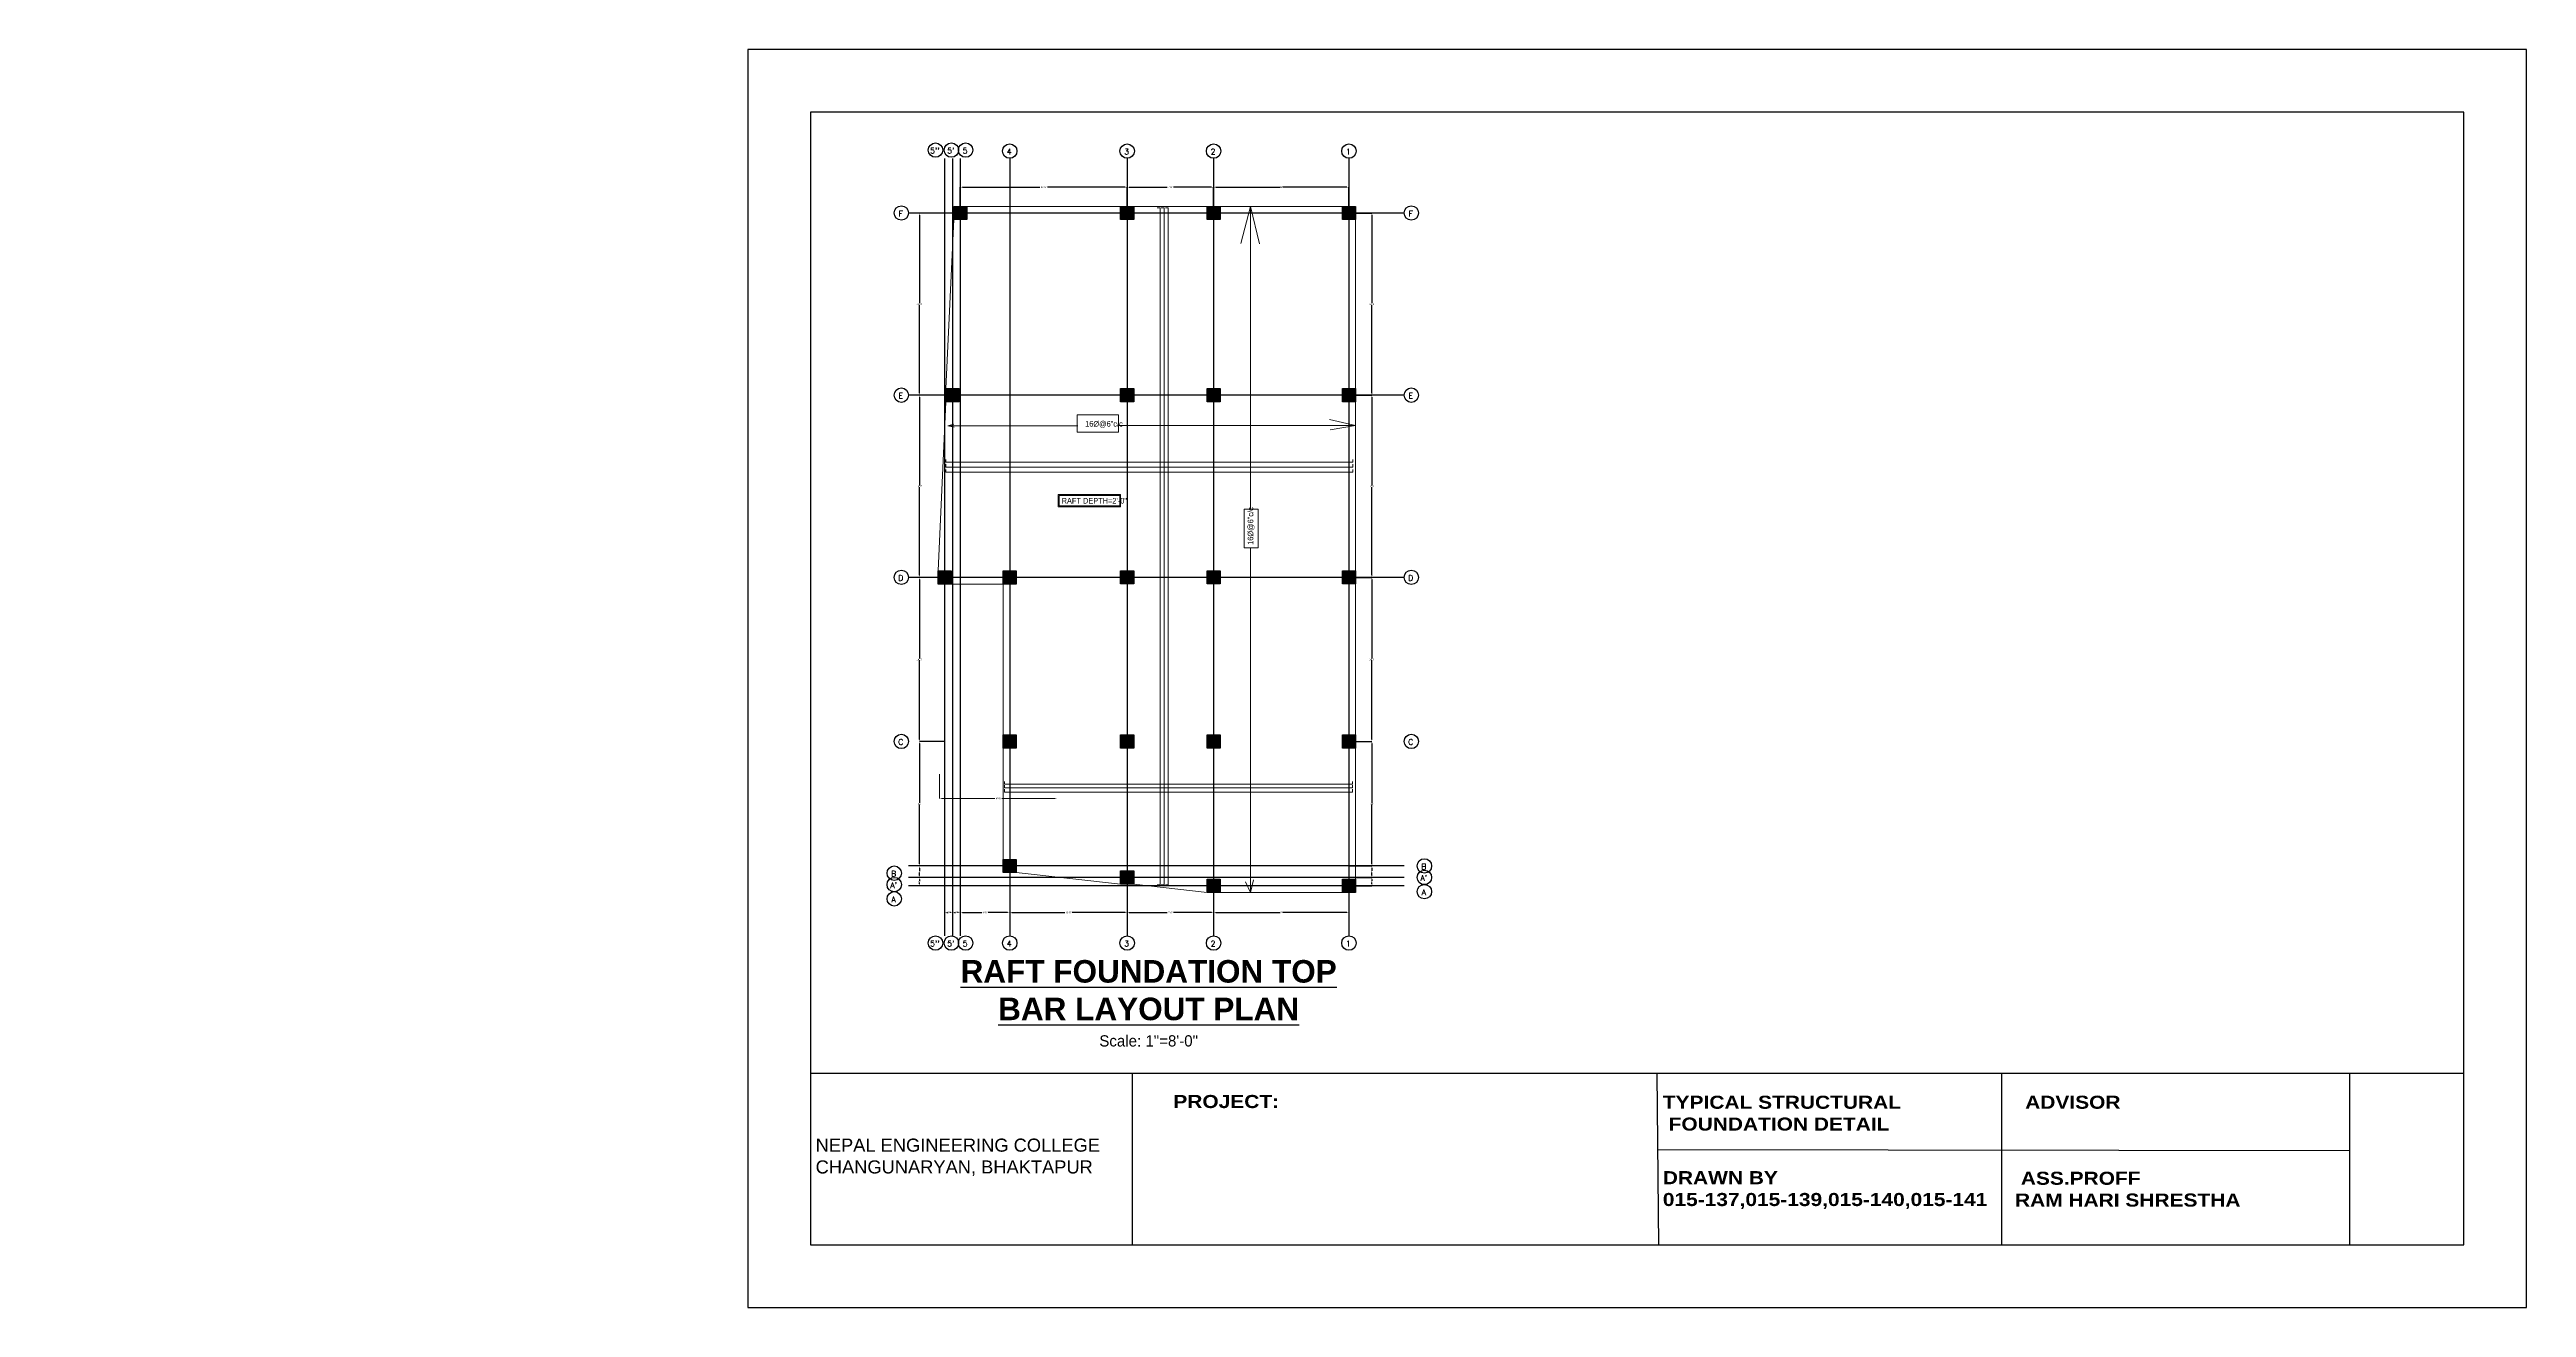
# Model space of a CAD drawing. Header units: inches. Extents: x -301229 to 1083107, y -854236 to 21026.
# Drawn here: x -88062 to 30558, y -264593 to -204361 of the extents above; entities that cross this region are included whole.
import ezdxf
from ezdxf.enums import TextEntityAlignment as Align

# ---------------------------------------------------------------- set-up
doc = ezdxf.new("R2010")
doc.units = ezdxf.units.IN
doc.header["$MEASUREMENT"] = 0
doc.linetypes.add('ACAD_ISO04W100', pattern=[30, 24, -3, 0, -3])
doc.linetypes.add('DASHED2', pattern=[0.375, 0.25, -0.125])
doc.layers.add('00_Text', color=30, linetype='Continuous')
for name, color, linetype, lineweight in [('0_Dimension', 72, 'Continuous', 9), ('beam', 210, 'Continuous', 15), ('centre line', 7, 'DASHED2', 25), ('dimension', 25, 'Continuous', 20), ('wall', 10, 'Continuous', 30)]:
    doc.layers.add(name, color=color, linetype=linetype, lineweight=lineweight)
doc.styles.add('A3GEN 1--100 0.125', font='simplex.shx', dxfattribs={"height": 5})
doc.styles.add('PUMORI', font='ARIALN.TTF')
doc.dimstyles.new('45 scale', dxfattribs={"dimtxt": 80, "dimasz": 100, "dimexe": 0.18, "dimexo": 0.0625, "dimgap": 0.09, "dimtad": 0, "dimtih": 1, "dimtoh": 1, "dimdec": 0, "dimlfac": 0.0222, "dimzin": 0, "dimdsep": 46, "dimlunit": 3, "dimtxsty": 'Standard', "dimcen": 0.09, "dimclrd": 3, "dimadec": 0, "dimazin": 0, "dimtfac": 1, "dimtdec": 0, "dimtofl": 0, "dimtmove": 0, "dimatfit": 3, "dimfxl": 1, "dimtolj": 1, "dimtzin": 0, "dimarcsym": 0})

# ---------------------------------------------------------------- blocks, each defined once
blk = doc.blocks.new('grid')
at = {"layer": 'wall', "color": 3}
blk.add_circle((0, 7.7), 7.66, dxfattribs=at)
at = {"color": 2, "linetype": 'Continuous', "style": 'A3GEN 1--100 0.125'}
blk.add_attdef('1', text='', height=6, dxfattribs=at).set_placement((-0.6, 7.1), align=Align.MIDDLE_CENTER)
blk = doc.blocks.new('col 14x14')
at = {"linetype": 'Continuous'}
h = blk.add_hatch(color=253, dxfattribs=at)
h.dxf.hatch_style = 1
h.paths.add_polyline_path([(-7, 7), (7, 7), (7, -7), (-7, -7)])
at = {"color": 3, "linetype": 'Continuous'}
blk.add_lwpolyline([(-7, 7), (7, 7), (7, -7), (-7, -7)], close=True, dxfattribs=at)
blk = doc.blocks.new('*D83')
at = {"layer": 'Defpoints', "color": 0, "linetype": 'Continuous', "transparency": 16777216}
for p in [(-32315, -210950), (-32315, -211875), (-25835, -211875)]:
    blk.add_point(p, dxfattribs=at)
at = {"layer": 'dimension', "color": 0, "linetype": 'Continuous', "lineweight": -2, "transparency": 16777216}
for p, q in [((-32315, -211875), (-32315, -210950)), ((-25835, -211875), (-25835, -210950))]:
    blk.add_line(p, q, dxfattribs=at)
at = {"layer": 'dimension', "color": 3, "linetype": 'Continuous', "lineweight": -2, "transparency": 16777216}
for p, q in [((-32215, -210950), (-29148, -210950)), ((-25935, -210950), (-29001, -210950))]:
    blk.add_line(p, q, dxfattribs=at)
at = {"layer": 'dimension', "color": 3, "linetype": 'Continuous', "transparency": 16777216}
for points in [[(-32215, -210933), (-32215, -210966), (-32315, -210950)], [(-25935, -210933), (-25935, -210966), (-25835, -210950)]]:
    blk.add_solid(points, dxfattribs=at)
at = {"layer": 'dimension', "color": 0, "linetype": 'Continuous', "transparency": 16777216, "insert": (-29075, -210950), "char_height": 80, "attachment_point": 5}
blk.add_mtext("\\A1;12'", dxfattribs=at)
blk = doc.blocks.new('*D84')
at = {"color": 0, "linetype": 'Continuous', "lineweight": -2, "transparency": 16777216}
for p, q in [((-36455, -211875), (-36455, -210950)), ((-32315, -211875), (-32315, -210950))]:
    blk.add_line(p, q, dxfattribs=at)
at = {"color": 3, "linetype": 'Continuous', "lineweight": -2, "transparency": 16777216}
for p, q in [((-36355, -210950), (-34538, -210950)), ((-32415, -210950), (-34231, -210950))]:
    blk.add_line(p, q, dxfattribs=at)
at = {"color": 3, "linetype": 'Continuous', "transparency": 16777216}
for points in [[(-36355, -210933), (-36355, -210966), (-36455, -210950)], [(-32415, -210933), (-32415, -210966), (-32315, -210950)]]:
    blk.add_solid(points, dxfattribs=at)
at = {"layer": 'Defpoints', "color": 0, "linetype": 'Continuous', "transparency": 16777216}
for p in [(-36455, -210950), (-36455, -211875), (-32315, -211875)]:
    blk.add_point(p, dxfattribs=at)
at = {"color": 0, "linetype": 'Continuous', "transparency": 16777216, "insert": (-34385, -210950), "char_height": 80, "attachment_point": 5}
blk.add_mtext('\\A1;7\'-8"', dxfattribs=at)
blk = doc.blocks.new('*D85')
at = {"color": 0, "linetype": 'Continuous', "lineweight": -2, "transparency": 16777216}
for p, q in [((-44446, -211875), (-44446, -210950)), ((-36455, -211875), (-36455, -210950))]:
    blk.add_line(p, q, dxfattribs=at)
at = {"color": 3, "linetype": 'Continuous', "lineweight": -2, "transparency": 16777216}
for p, q in [((-44346, -210950), (-40630, -210950)), ((-36555, -210950), (-40270, -210950))]:
    blk.add_line(p, q, dxfattribs=at)
at = {"color": 3, "linetype": 'Continuous', "transparency": 16777216}
for points in [[(-44346, -210933), (-44346, -210966), (-44446, -210950)], [(-36555, -210933), (-36555, -210966), (-36455, -210950)]]:
    blk.add_solid(points, dxfattribs=at)
at = {"layer": 'Defpoints', "color": 0, "linetype": 'Continuous', "transparency": 16777216}
for p in [(-44446, -210950), (-44446, -211875), (-36455, -211875)]:
    blk.add_point(p, dxfattribs=at)
at = {"color": 0, "linetype": 'Continuous', "transparency": 16777216, "insert": (-40450, -210950), "char_height": 80, "attachment_point": 5}
blk.add_mtext('\\A1;14\'-9"', dxfattribs=at)
blk = doc.blocks.new('*D86')
at = {"color": 0, "linetype": 'Continuous', "lineweight": -2, "transparency": 16777216}
for p, q in [((-32315, -244724), (-32315, -245686)), ((-25835, -244724), (-25835, -245686))]:
    blk.add_line(p, q, dxfattribs=at)
at = {"color": 3, "linetype": 'Continuous', "lineweight": -2, "transparency": 16777216}
for p, q in [((-32215, -245686), (-29148, -245686)), ((-25935, -245686), (-29001, -245686))]:
    blk.add_line(p, q, dxfattribs=at)
at = {"color": 3, "linetype": 'Continuous', "transparency": 16777216}
for points in [[(-32215, -245669), (-32215, -245702), (-32315, -245686)], [(-25935, -245669), (-25935, -245702), (-25835, -245686)]]:
    blk.add_solid(points, dxfattribs=at)
at = {"layer": 'Defpoints', "color": 0, "linetype": 'Continuous', "transparency": 16777216}
for p in [(-32315, -244724), (-25835, -244724), (-32315, -245686)]:
    blk.add_point(p, dxfattribs=at)
at = {"color": 0, "linetype": 'Continuous', "transparency": 16777216, "insert": (-29075, -245686), "char_height": 80, "attachment_point": 5}
blk.add_mtext("\\A1;12'", dxfattribs=at)
blk = doc.blocks.new('*D87')
at = {"color": 0, "linetype": 'Continuous', "lineweight": -2, "transparency": 16777216}
for p, q in [((-36455, -244319), (-36455, -245686)), ((-32315, -244724), (-32315, -245686))]:
    blk.add_line(p, q, dxfattribs=at)
at = {"color": 3, "linetype": 'Continuous', "lineweight": -2, "transparency": 16777216}
for p, q in [((-36355, -245686), (-34538, -245686)), ((-32415, -245686), (-34231, -245686))]:
    blk.add_line(p, q, dxfattribs=at)
at = {"color": 3, "linetype": 'Continuous', "transparency": 16777216}
for points in [[(-36355, -245669), (-36355, -245702), (-36455, -245686)], [(-32415, -245669), (-32415, -245702), (-32315, -245686)]]:
    blk.add_solid(points, dxfattribs=at)
at = {"layer": 'Defpoints', "color": 0, "linetype": 'Continuous', "transparency": 16777216}
for p in [(-36455, -244319), (-32315, -244724), (-36455, -245686)]:
    blk.add_point(p, dxfattribs=at)
at = {"color": 0, "linetype": 'Continuous', "transparency": 16777216, "insert": (-34385, -245686), "char_height": 80, "attachment_point": 5}
blk.add_mtext('\\A1;7\'-8"', dxfattribs=at)
blk = doc.blocks.new('*D88')
at = {"color": 0, "linetype": 'Continuous', "lineweight": -2, "transparency": 16777216}
for p, q in [((-36455, -244319), (-36455, -245686)), ((-42080, -244409), (-42080, -245686))]:
    blk.add_line(p, q, dxfattribs=at)
at = {"color": 3, "linetype": 'Continuous', "lineweight": -2, "transparency": 16777216}
for p, q in [((-41980, -245686), (-39441, -245686)), ((-36555, -245686), (-39094, -245686))]:
    blk.add_line(p, q, dxfattribs=at)
at = {"color": 3, "linetype": 'Continuous', "transparency": 16777216}
for points in [[(-41980, -245669), (-41980, -245702), (-42080, -245686)], [(-36555, -245669), (-36555, -245702), (-36455, -245686)]]:
    blk.add_solid(points, dxfattribs=at)
at = {"layer": 'Defpoints', "color": 0, "linetype": 'Continuous', "transparency": 16777216}
for p in [(-36455, -244319), (-42080, -244409), (-42080, -245686)]:
    blk.add_point(p, dxfattribs=at)
at = {"color": 0, "linetype": 'Continuous', "transparency": 16777216, "insert": (-39267, -245686), "char_height": 80, "attachment_point": 5}
blk.add_mtext('\\A1;10\'-5"', dxfattribs=at)
blk = doc.blocks.new('*D73')
at = {"color": 0, "linetype": 'Continuous', "lineweight": -2, "transparency": 16777216}
for p, q in [((-44446, -244409), (-44446, -245686)), ((-42080, -244409), (-42080, -245686))]:
    blk.add_line(p, q, dxfattribs=at)
at = {"color": 3, "linetype": 'Continuous', "lineweight": -2, "transparency": 16777216}
for p, q in [((-44346, -245686), (-43416, -245686)), ((-42180, -245686), (-43109, -245686))]:
    blk.add_line(p, q, dxfattribs=at)
at = {"color": 3, "linetype": 'Continuous', "transparency": 16777216}
for points in [[(-44346, -245669), (-44346, -245702), (-44446, -245686)], [(-42180, -245669), (-42180, -245702), (-42080, -245686)]]:
    blk.add_solid(points, dxfattribs=at)
at = {"layer": 'Defpoints', "color": 0, "linetype": 'Continuous', "transparency": 16777216}
for p in [(-44446, -244409), (-42080, -244409), (-44446, -245686)]:
    blk.add_point(p, dxfattribs=at)
at = {"color": 0, "linetype": 'Continuous', "transparency": 16777216, "insert": (-43263, -245686), "char_height": 80, "attachment_point": 5}
blk.add_mtext('\\A1;4\'-5"', dxfattribs=at)
blk = doc.blocks.new('*D74')
at = {"color": 0, "linetype": 'Continuous', "lineweight": -2, "transparency": 16777216}
for p, q in [((-44820, -244409), (-44820, -245686)), ((-44446, -244409), (-44446, -245686))]:
    blk.add_line(p, q, dxfattribs=at)
at = {"color": 3, "linetype": 'Continuous', "lineweight": -2, "transparency": 16777216}
for p, q in [((-44720, -245686), (-44686, -245686)), ((-44546, -245686), (-44580, -245686))]:
    blk.add_line(p, q, dxfattribs=at)
at = {"color": 3, "linetype": 'Continuous', "transparency": 16777216}
for points in [[(-44720, -245669), (-44720, -245702), (-44820, -245686)], [(-44546, -245669), (-44546, -245702), (-44446, -245686)]]:
    blk.add_solid(points, dxfattribs=at)
at = {"layer": 'Defpoints', "color": 0, "linetype": 'Continuous', "transparency": 16777216}
for p in [(-44820, -244409), (-44446, -244409), (-44820, -245686)]:
    blk.add_point(p, dxfattribs=at)
at = {"color": 0, "linetype": 'Continuous', "transparency": 16777216, "insert": (-44633, -245686), "char_height": 80, "attachment_point": 5}
blk.add_mtext('\\A1;8"', dxfattribs=at)
blk = doc.blocks.new('*D75')
at = {"color": 0, "linetype": 'Continuous', "lineweight": -2, "transparency": 16777216}
for p, q in [((-45195, -244409), (-45195, -245686)), ((-44820, -244409), (-44820, -245686))]:
    blk.add_line(p, q, dxfattribs=at)
at = {"color": 3, "linetype": 'Continuous', "lineweight": -2, "transparency": 16777216}
for p, q in [((-45095, -245686), (-45061, -245686)), ((-44920, -245686), (-44954, -245686))]:
    blk.add_line(p, q, dxfattribs=at)
at = {"color": 3, "linetype": 'Continuous', "transparency": 16777216}
for points in [[(-45095, -245669), (-45095, -245702), (-45195, -245686)], [(-44920, -245669), (-44920, -245702), (-44820, -245686)]]:
    blk.add_solid(points, dxfattribs=at)
at = {"layer": 'Defpoints', "color": 0, "linetype": 'Continuous', "transparency": 16777216}
for p in [(-45195, -244409), (-44820, -244409), (-45195, -245686)]:
    blk.add_point(p, dxfattribs=at)
at = {"color": 0, "linetype": 'Continuous', "transparency": 16777216, "insert": (-45007, -245686), "char_height": 80, "attachment_point": 5}
blk.add_mtext('\\A1;8"', dxfattribs=at)
blk = doc.blocks.new('*D76')
at = {"color": 0, "linetype": 'Continuous', "lineweight": -2, "transparency": 16777216}
for p, q in [((-45195, -244004), (-46396, -244004)), ((-45195, -244409), (-46396, -244409))]:
    blk.add_line(p, q, dxfattribs=at)
at = {"color": 3, "linetype": 'Continuous', "lineweight": -2, "transparency": 16777216}
for p, q in [((-46395, -244104), (-46395, -244166)), ((-46395, -244309), (-46395, -244247))]:
    blk.add_line(p, q, dxfattribs=at)
at = {"color": 3, "linetype": 'Continuous', "transparency": 16777216}
for points in [[(-46412, -244104), (-46379, -244104), (-46395, -244004)], [(-46412, -244309), (-46379, -244309), (-46395, -244409)]]:
    blk.add_solid(points, dxfattribs=at)
at = {"layer": 'Defpoints', "color": 0, "linetype": 'Continuous', "transparency": 16777216}
for p in [(-46395, -244004), (-45195, -244004), (-45195, -244409)]:
    blk.add_point(p, dxfattribs=at)
at = {"color": 0, "linetype": 'Continuous', "transparency": 16777216, "insert": (-46395, -244207), "char_height": 80, "attachment_point": 5}
blk.add_mtext('\\A1;9"', dxfattribs=at)
blk = doc.blocks.new('*D77')
at = {"color": 0, "linetype": 'Continuous', "lineweight": -2, "transparency": 16777216}
for p, q in [((-45195, -243455), (-46396, -243455)), ((-45195, -244004), (-46396, -244004))]:
    blk.add_line(p, q, dxfattribs=at)
at = {"color": 3, "linetype": 'Continuous', "lineweight": -2, "transparency": 16777216}
for p, q in [((-46395, -243555), (-46395, -243689)), ((-46395, -243904), (-46395, -243770))]:
    blk.add_line(p, q, dxfattribs=at)
at = {"color": 3, "linetype": 'Continuous', "transparency": 16777216}
for points in [[(-46412, -243555), (-46379, -243555), (-46395, -243455)], [(-46412, -243904), (-46379, -243904), (-46395, -244004)]]:
    blk.add_solid(points, dxfattribs=at)
at = {"layer": 'Defpoints', "color": 0, "linetype": 'Continuous', "transparency": 16777216}
for p in [(-46395, -243455), (-45195, -243455), (-45195, -244004)]:
    blk.add_point(p, dxfattribs=at)
at = {"color": 0, "linetype": 'Continuous', "transparency": 16777216, "insert": (-46395, -243730), "char_height": 80, "attachment_point": 5}
blk.add_mtext("\\A1;1'", dxfattribs=at)
blk = doc.blocks.new('*D78')
at = {"color": 0, "linetype": 'Continuous', "lineweight": -2, "transparency": 16777216}
for p, q in [((-45195, -237492), (-46396, -237492)), ((-45195, -243455), (-46396, -243455))]:
    blk.add_line(p, q, dxfattribs=at)
at = {"color": 3, "linetype": 'Continuous', "lineweight": -2, "transparency": 16777216}
for p, q in [((-46395, -237592), (-46395, -240433)), ((-46395, -243355), (-46395, -240514))]:
    blk.add_line(p, q, dxfattribs=at)
at = {"color": 3, "linetype": 'Continuous', "transparency": 16777216}
for points in [[(-46412, -237592), (-46379, -237592), (-46395, -237492)], [(-46412, -243355), (-46379, -243355), (-46395, -243455)]]:
    blk.add_solid(points, dxfattribs=at)
at = {"layer": 'Defpoints', "color": 0, "linetype": 'Continuous', "transparency": 16777216}
for p in [(-46395, -237492), (-45195, -237492), (-45195, -243455)]:
    blk.add_point(p, dxfattribs=at)
at = {"color": 0, "linetype": 'Continuous', "transparency": 16777216, "insert": (-46395, -240473), "char_height": 80, "attachment_point": 5}
blk.add_mtext("\\A1;11'", dxfattribs=at)
blk = doc.blocks.new('*D79')
at = {"color": 0, "linetype": 'Continuous', "lineweight": -2, "transparency": 16777216}
for p, q in [((-45510, -229636), (-46396, -229636)), ((-45195, -237492), (-46396, -237492))]:
    blk.add_line(p, q, dxfattribs=at)
at = {"color": 3, "linetype": 'Continuous', "lineweight": -2, "transparency": 16777216}
for p, q in [((-46395, -229736), (-46395, -233524)), ((-46395, -237392), (-46395, -233604))]:
    blk.add_line(p, q, dxfattribs=at)
at = {"color": 3, "linetype": 'Continuous', "transparency": 16777216}
for points in [[(-46412, -229736), (-46379, -229736), (-46395, -229636)], [(-46412, -237392), (-46379, -237392), (-46395, -237492)]]:
    blk.add_solid(points, dxfattribs=at)
at = {"layer": 'Defpoints', "color": 0, "linetype": 'Continuous', "transparency": 16777216}
for p in [(-46395, -229636), (-45510, -229636), (-45195, -237492)]:
    blk.add_point(p, dxfattribs=at)
at = {"color": 0, "linetype": 'Continuous', "transparency": 16777216, "insert": (-46395, -233564), "char_height": 80, "attachment_point": 5}
blk.add_mtext('\\A1;14\'-6"', dxfattribs=at)
blk = doc.blocks.new('*D80')
at = {"color": 0, "linetype": 'Continuous', "lineweight": -2, "transparency": 16777216}
for p, q in [((-45195, -220913), (-46396, -220913)), ((-45510, -229636), (-46396, -229636))]:
    blk.add_line(p, q, dxfattribs=at)
at = {"color": 3, "linetype": 'Continuous', "lineweight": -2, "transparency": 16777216}
for p, q in [((-46395, -221013), (-46395, -225235)), ((-46395, -229536), (-46395, -225315))]:
    blk.add_line(p, q, dxfattribs=at)
at = {"color": 3, "linetype": 'Continuous', "transparency": 16777216}
for points in [[(-46412, -221013), (-46379, -221013), (-46395, -220913)], [(-46412, -229536), (-46379, -229536), (-46395, -229636)]]:
    blk.add_solid(points, dxfattribs=at)
at = {"layer": 'Defpoints', "color": 0, "linetype": 'Continuous', "transparency": 16777216}
for p in [(-46395, -220913), (-45195, -220913), (-45510, -229636)]:
    blk.add_point(p, dxfattribs=at)
at = {"color": 0, "linetype": 'Continuous', "transparency": 16777216, "insert": (-46395, -225275), "char_height": 80, "attachment_point": 5}
blk.add_mtext('\\A1;16\'-2"', dxfattribs=at)
blk = doc.blocks.new('*D81')
at = {"color": 0, "linetype": 'Continuous', "lineweight": -2, "transparency": 16777216}
for p, q in [((-45195, -212190), (-46396, -212190)), ((-45195, -220913), (-46396, -220913))]:
    blk.add_line(p, q, dxfattribs=at)
at = {"color": 3, "linetype": 'Continuous', "lineweight": -2, "transparency": 16777216}
for p, q in [((-46395, -212290), (-46395, -216511)), ((-46395, -220813), (-46395, -216591))]:
    blk.add_line(p, q, dxfattribs=at)
at = {"color": 3, "linetype": 'Continuous', "transparency": 16777216}
for points in [[(-46412, -212290), (-46379, -212290), (-46395, -212190)], [(-46412, -220813), (-46379, -220813), (-46395, -220913)]]:
    blk.add_solid(points, dxfattribs=at)
at = {"layer": 'Defpoints', "color": 0, "linetype": 'Continuous', "transparency": 16777216}
for p in [(-46395, -212190), (-45195, -212190), (-45195, -220913)]:
    blk.add_point(p, dxfattribs=at)
at = {"color": 0, "linetype": 'Continuous', "transparency": 16777216, "insert": (-46395, -216551), "char_height": 80, "attachment_point": 5}
blk.add_mtext('\\A1;16\'-2"', dxfattribs=at)
blk = doc.blocks.new('*D89')
at = {"color": 0, "linetype": 'Continuous', "lineweight": -2, "transparency": 16777216}
for p, q in [((-25520, -244004), (-24731, -244004)), ((-25520, -244409), (-24731, -244409))]:
    blk.add_line(p, q, dxfattribs=at)
at = {"color": 3, "linetype": 'Continuous', "lineweight": -2, "transparency": 16777216}
for p, q in [((-24731, -244104), (-24731, -244166)), ((-24731, -244309), (-24731, -244247))]:
    blk.add_line(p, q, dxfattribs=at)
at = {"color": 3, "linetype": 'Continuous', "transparency": 16777216}
for points in [[(-24748, -244104), (-24715, -244104), (-24731, -244004)], [(-24748, -244309), (-24715, -244309), (-24731, -244409)]]:
    blk.add_solid(points, dxfattribs=at)
at = {"layer": 'Defpoints', "color": 0, "linetype": 'Continuous', "transparency": 16777216}
for p in [(-25520, -244004), (-24731, -244004), (-25520, -244409)]:
    blk.add_point(p, dxfattribs=at)
at = {"color": 0, "linetype": 'Continuous', "transparency": 16777216, "insert": (-24731, -244207), "char_height": 80, "attachment_point": 5}
blk.add_mtext('\\A1;9"', dxfattribs=at)
blk = doc.blocks.new('*D82')
at = {"color": 0, "linetype": 'Continuous', "lineweight": -2, "transparency": 16777216}
for p, q in [((-25835, -243455), (-24731, -243455)), ((-25520, -244004), (-24731, -244004))]:
    blk.add_line(p, q, dxfattribs=at)
at = {"color": 3, "linetype": 'Continuous', "lineweight": -2, "transparency": 16777216}
for p, q in [((-24731, -243555), (-24731, -243689)), ((-24731, -243904), (-24731, -243770))]:
    blk.add_line(p, q, dxfattribs=at)
at = {"color": 3, "linetype": 'Continuous', "transparency": 16777216}
for points in [[(-24748, -243555), (-24715, -243555), (-24731, -243455)], [(-24748, -243904), (-24715, -243904), (-24731, -244004)]]:
    blk.add_solid(points, dxfattribs=at)
at = {"layer": 'Defpoints', "color": 0, "linetype": 'Continuous', "transparency": 16777216}
for p in [(-25835, -243455), (-25520, -244004), (-24731, -243455)]:
    blk.add_point(p, dxfattribs=at)
at = {"color": 0, "linetype": 'Continuous', "transparency": 16777216, "insert": (-24731, -243730), "char_height": 80, "attachment_point": 5}
blk.add_mtext("\\A1;1'", dxfattribs=at)
blk = doc.blocks.new('*D90')
at = {"color": 0, "linetype": 'Continuous', "lineweight": -2, "transparency": 16777216}
for p, q in [((-25520, -237492), (-24731, -237492)), ((-25835, -243455), (-24731, -243455))]:
    blk.add_line(p, q, dxfattribs=at)
at = {"color": 3, "linetype": 'Continuous', "lineweight": -2, "transparency": 16777216}
for p, q in [((-24731, -237592), (-24731, -240433)), ((-24731, -243355), (-24731, -240514))]:
    blk.add_line(p, q, dxfattribs=at)
at = {"color": 3, "linetype": 'Continuous', "transparency": 16777216}
for points in [[(-24748, -237592), (-24715, -237592), (-24731, -237492)], [(-24748, -243355), (-24715, -243355), (-24731, -243455)]]:
    blk.add_solid(points, dxfattribs=at)
at = {"layer": 'Defpoints', "color": 0, "linetype": 'Continuous', "transparency": 16777216}
for p in [(-25520, -237492), (-24731, -237492), (-25835, -243455)]:
    blk.add_point(p, dxfattribs=at)
at = {"color": 0, "linetype": 'Continuous', "transparency": 16777216, "insert": (-24731, -240473), "char_height": 80, "attachment_point": 5}
blk.add_mtext("\\A1;11'", dxfattribs=at)
blk = doc.blocks.new('*D91')
at = {"color": 0, "linetype": 'Continuous', "lineweight": -2, "transparency": 16777216}
for p, q in [((-25520, -229636), (-24731, -229636)), ((-25520, -237492), (-24731, -237492))]:
    blk.add_line(p, q, dxfattribs=at)
at = {"color": 3, "linetype": 'Continuous', "lineweight": -2, "transparency": 16777216}
for p, q in [((-24731, -229736), (-24731, -233524)), ((-24731, -237392), (-24731, -233604))]:
    blk.add_line(p, q, dxfattribs=at)
at = {"color": 3, "linetype": 'Continuous', "transparency": 16777216}
for points in [[(-24748, -229736), (-24715, -229736), (-24731, -229636)], [(-24748, -237392), (-24715, -237392), (-24731, -237492)]]:
    blk.add_solid(points, dxfattribs=at)
at = {"layer": 'Defpoints', "color": 0, "linetype": 'Continuous', "transparency": 16777216}
for p in [(-25520, -229636), (-24731, -229636), (-25520, -237492)]:
    blk.add_point(p, dxfattribs=at)
at = {"color": 0, "linetype": 'Continuous', "transparency": 16777216, "insert": (-24731, -233564), "char_height": 80, "attachment_point": 5}
blk.add_mtext('\\A1;14\'-6"', dxfattribs=at)
blk = doc.blocks.new('*D92')
at = {"color": 0, "linetype": 'Continuous', "lineweight": -2, "transparency": 16777216}
for p, q in [((-25520, -220913), (-24731, -220913)), ((-25520, -229636), (-24731, -229636))]:
    blk.add_line(p, q, dxfattribs=at)
at = {"color": 3, "linetype": 'Continuous', "lineweight": -2, "transparency": 16777216}
for p, q in [((-24731, -221013), (-24731, -225235)), ((-24731, -229536), (-24731, -225315))]:
    blk.add_line(p, q, dxfattribs=at)
at = {"color": 3, "linetype": 'Continuous', "transparency": 16777216}
for points in [[(-24748, -221013), (-24715, -221013), (-24731, -220913)], [(-24748, -229536), (-24715, -229536), (-24731, -229636)]]:
    blk.add_solid(points, dxfattribs=at)
at = {"layer": 'Defpoints', "color": 0, "linetype": 'Continuous', "transparency": 16777216}
for p in [(-25520, -220913), (-24731, -220913), (-25520, -229636)]:
    blk.add_point(p, dxfattribs=at)
at = {"color": 0, "linetype": 'Continuous', "transparency": 16777216, "insert": (-24731, -225275), "char_height": 80, "attachment_point": 5}
blk.add_mtext('\\A1;16\'-2"', dxfattribs=at)
blk = doc.blocks.new('*D93')
at = {"color": 0, "linetype": 'Continuous', "lineweight": -2, "transparency": 16777216}
for p, q in [((-25520, -212190), (-24731, -212190)), ((-25520, -220913), (-24731, -220913))]:
    blk.add_line(p, q, dxfattribs=at)
at = {"color": 3, "linetype": 'Continuous', "lineweight": -2, "transparency": 16777216}
for p, q in [((-24731, -212290), (-24731, -216511)), ((-24731, -220813), (-24731, -216591))]:
    blk.add_line(p, q, dxfattribs=at)
at = {"color": 3, "linetype": 'Continuous', "transparency": 16777216}
for points in [[(-24748, -212290), (-24715, -212290), (-24731, -212190)], [(-24748, -220813), (-24715, -220813), (-24731, -220913)]]:
    blk.add_solid(points, dxfattribs=at)
at = {"layer": 'Defpoints', "color": 0, "linetype": 'Continuous', "transparency": 16777216}
for p in [(-25520, -212190), (-24731, -212190), (-25520, -220913)]:
    blk.add_point(p, dxfattribs=at)
at = {"color": 0, "linetype": 'Continuous', "transparency": 16777216, "insert": (-24731, -216551), "char_height": 80, "attachment_point": 5}
blk.add_mtext('\\A1;16\'-2"', dxfattribs=at)

msp = doc.modelspace()

# ---------------------------------------------------------------- linework, layer by layer
for p, q in [((-51617.54, -253374.38), (27558.46, -253374.38)), ((-36191.54, -261593.38), (-36191.54, -253374.38)), ((-10992.56, -261627.87), (-11079.95, -253409.34)), ((5439.44, -261627.87), (5439.44, -253408.87)), ((22095.44, -261627.87), (22095.44, -253408.87)), ((-11079.95, -257022.34), (22095.44, -257076.25))]:
    msp.add_line(p, q)
for points in [[(-54617.54, -264593.38), (30558.46, -264593.38), (30558.46, -204361.38), (-54617.54, -204361.38)], [(-51617.54, -261593.38), (27558.46, -261593.38), (27558.46, -207361.38), (-51617.54, -207361.38)]]:
    msp.add_lwpolyline(points, close=True)
at = {"layer": '0_Dimension', "ltscale": 0.25}
for points in [[(-39754.78, -225670.77), (-36766.19, -225670.77), (-36766.19, -226262.09), (-39754.78, -226262.09)], [(-39709.78, -225715.77), (-36811.19, -225715.77), (-36811.19, -226217.09), (-39709.78, -226217.09)]]:
    msp.add_lwpolyline(points, close=True, dxfattribs=at)
at = {"layer": 'beam', "color": 1, "linetype": 'Continuous'}
for p, q in [((-36769.62, -211874.58), (-44130.9, -211874.58)), ((-32629.62, -211874.58), (-36139.62, -211874.58)), ((-35010.81, -211945.24), (-34875.81, -211945.24)), ((-34875.81, -211945.24), (-34875.81, -244355.59)), ((-34818.16, -211945.24), (-34683.16, -211945.24)), ((-34683.16, -211945.24), (-34683.16, -244355.59)), ((-34622.3, -211945.24), (-34487.3, -211945.24)), ((-34487.3, -211945.24), (-34487.3, -244355.59)), ((-26149.62, -211874.58), (-31999.62, -211874.58)), ((-30541.83, -211874.58), (-31011.81, -213643.62)), ((-30541.83, -226368.16), (-30541.83, -211874.58)), ((-30541.83, -211874.58), (-30122.55, -213664.77)), ((-44760.9, -212504.58), (-45135.22, -220598.04)), ((-25519.62, -220598.04), (-25519.62, -212504.58)), ((-45135.22, -221228.04), (-45509.59, -229322.9)), ((-25519.62, -229321.5), (-25519.62, -221228.04)), ((-45038.38, -222378.82), (-44754.96, -222301.24)), ((-45038.38, -222378.82), (-38822.79, -222378.82)), ((-45038.38, -222378.82), (-44741.89, -222448.15)), ((-36868.66, -222355.1), (-25519.62, -222355.1)), ((-25519.62, -222355.1), (-26763.24, -222074.32)), ((-25519.62, -222355.1), (-26736.48, -222568.95)), ((-45141.64, -224119.03), (-45141.64, -223984.03)), ((-25654.35, -224119.03), (-45141.64, -224119.03)), ((-25654.35, -223984.03), (-25654.35, -224119.03)), ((-45141.64, -224353.62), (-45141.64, -224218.62)), ((-25654.35, -224353.62), (-45141.64, -224353.62)), ((-45141.64, -224604.03), (-45141.64, -224469.03)), ((-25654.35, -224604.03), (-45141.64, -224604.03)), ((-25654.35, -224218.62), (-25654.35, -224353.62)), ((-25654.35, -224469.03), (-25654.35, -224604.03)), ((-30541.83, -228227.92), (-30541.83, -244723.76)), ((-44879.59, -229952.9), (-42394.62, -229952.9)), ((-42394.62, -229952.9), (-42394.62, -237177.27)), ((-25519.62, -237177.27), (-25519.62, -229951.5)), ((-42394.62, -237807.27), (-42394.62, -243139.73)), ((-25519.62, -244093.76), (-25519.62, -237807.27)), ((-45436.92, -239064.68), (-45436.92, -240227.43)), ((-42322.21, -239541.89), (-42322.21, -239406.89)), ((-25668.7, -239541.89), (-42322.21, -239541.89)), ((-42322.21, -239719.93), (-42322.21, -239584.93)), ((-25668.7, -239406.89), (-25668.7, -239541.89)), ((-25668.7, -239584.93), (-25668.7, -239719.93)), ((-45336.92, -240227.25), (-42797.84, -240227.25)), ((-39911.92, -240227.25), (-42450.99, -240227.25)), ((-25668.7, -239719.93), (-42322.21, -239719.93)), ((-42322.21, -239914.53), (-42322.21, -239779.53)), ((-25668.7, -239914.53), (-42322.21, -239914.53)), ((-25668.7, -239779.53), (-25668.7, -239914.53)), ((-41764.62, -243769.73), (-36769.62, -244319.29)), ((-36139.62, -244319.29), (-32629.62, -244723.76)), ((-34875.81, -244355.59), (-35010.81, -244355.59)), ((-34683.16, -244355.59), (-34818.16, -244355.59)), ((-34487.3, -244355.59), (-34622.3, -244355.59)), ((-30541.83, -244723.76), (-30785.78, -244220.56)), ((-30541.83, -244723.76), (-30400.6, -244121.28)), ((-31999.62, -244723.76), (-26149.62, -244723.76))]:
    msp.add_line(p, q, dxfattribs=at)
for points in [[(-36861.76, -222689.57), (-38845.1, -222689.57), (-38845.1, -221845.48), (-36861.76, -221845.48)], [(-30849.83, -226368.16), (-30179.92, -226368.16), (-30179.92, -228227.92), (-30849.83, -228227.92)]]:
    msp.add_lwpolyline(points, close=True, dxfattribs=at)
for points in [[(-45336.92, -240210.58), (-45336.92, -240243.91), (-45436.92, -240227.25)], [(-39911.92, -240210.58), (-39911.92, -240243.91), (-39811.92, -240227.25)]]:
    msp.add_solid(points, dxfattribs=at)
at = {"layer": 'centre line', "color": 9, "linetype": 'ACAD_ISO04W100', "true_color": 0xc4c4c4}
for p, q in [((-45194.59, -209571.45), (-45194.59, -246800.93)), ((-44820.22, -209571.45), (-44820.22, -246800.93)), ((-44445.9, -209571.45), (-44445.9, -246800.93)), ((-23191.71, -243454.73), (-46923.52, -243454.73)), ((-23191.71, -244004.29), (-46923.52, -244004.29))]:
    msp.add_line(p, q, dxfattribs=at)
for points in [[(-42079.62, -209571.45), (-42079.62, -246800.93)], [(-36454.62, -209571.45), (-36454.62, -246800.93)], [(-32314.62, -209571.45), (-32314.62, -246800.93)], [(-25834.62, -209571.45), (-25834.62, -246800.93)], [(-23191.71, -212189.58), (-46923.52, -212189.58)], [(-23191.71, -220913.04), (-46923.52, -220913.04)], [(-23191.71, -229636.5), (-46923.52, -229636.5)], [(-23191.71, -244408.76), (-46923.52, -244408.76)]]:
    msp.add_lwpolyline(points, dxfattribs=at)

# ---------------------------------------------------------------- block references
at = {"color": 2, "linetype": 'Continuous', "xscale": 45, "yscale": 45, "zscale": 45}
for p, values in [((-45634.6, -209522.22), {'1': "5''"}), ((-44871.49, -209522.22), {'1': "5'"}), ((-44191.74, -209522.22), {'1': '5'}), ((-42079.62, -209571.45), {'1': '4'}), ((-36454.62, -209571.45), {'1': '3'}), ((-32314.62, -209571.45), {'1': '2'}), ((-25834.62, -209571.45), {'1': '1'}), ((-47268.31, -212534.37), {'1': 'F'}), ((-22846.92, -212534.37), {'1': 'F'}), ((-47268.31, -221257.83), {'1': 'E'}), ((-22846.92, -221257.83), {'1': 'E'}), ((-47268.31, -229981.28), {'1': 'D'}), ((-22846.92, -229981.28), {'1': 'D'}), ((-47268.31, -237837.05), {'1': 'C'}), ((-22846.92, -237837.05), {'1': 'C'}), ((-45634.6, -247490.51), {'1': "5''"}), ((-44871.49, -247490.51), {'1': "5'"}), ((-44191.74, -247490.51), {'1': '5'}), ((-42079.62, -247490.51), {'1': '4'}), ((-36454.62, -247490.51), {'1': '3'}), ((-32314.62, -247490.51), {'1': '2'}), ((-25834.62, -247490.51), {'1': '1'})]:
    msp.add_blockref('grid', p, dxfattribs=at).add_auto_attribs(values)
for p in [(-44445.9, -212189.58), (-36454.62, -212189.58), (-32314.62, -212189.58), (-25834.62, -212189.58), (-44820.22, -220913.04), (-36454.89, -220913.04), (-32314.62, -220913.04), (-25834.62, -220913.04), (-45194.59, -229637.9), (-42079.62, -229637.7), (-36454.62, -229636.5), (-32314.62, -229636.5), (-25834.62, -229636.5), (-42079.62, -237492.27), (-36454.62, -237492.27), (-32314.62, -237492.27), (-25834.62, -237492.27), (-42079.62, -243454.73), (-36454.62, -244004.29), (-32314.62, -244408.76), (-25834.62, -244408.76)]:
    msp.add_blockref('col 14x14', p, dxfattribs=at)
at = {"layer": 'centre line', "color": 9, "linetype": 'ACAD_ISO04W100', "true_color": 0xc4c4c4, "xscale": 45, "yscale": 45, "zscale": 45}
for p, values in [((-22220.67, -243799.51), {'1': 'B'}), ((-47611.05, -244144.3), {'1': 'B'}), ((-47611.05, -244693.86), {'1': "A'"}), ((-22220.67, -244349.07), {'1': "A'"}), ((-22220.67, -245030.14), {'1': 'A'}), ((-47611.05, -245374.93), {'1': 'A'})]:
    msp.add_blockref('grid', p, dxfattribs=at).add_auto_attribs(values)

# ---------------------------------------------------------------- texts
at = {"char_height": 626.5465, "attachment_point": 1}
for s, width, insert in [('{\\fArial Black|b0|i0|c0|p34;       \\P       PROJECT:}', 25198.9764, (-36191.54, -253374.38)), ('{\\fArial Black|b0|i0|c0|p34; \\P TYPICAL STRUCTURAL \\P  FOUNDATION DETAIL}', 16587.6939, (-11079.95, -253409.34)), ('   \\P{\\fArial Black|b0|i0|c0|p34;    ADVISOR\\P}     ', 16656, (5439.44, -253408.87)), ('\\P\\P\\P{\\fArial|b0|i0|c0|p34; NEPAL ENGINEERING COLLEGE\\P CHANGUNARYAN, BHAKTAPUR}', 15426, (-51617.54, -253374.38)), (' \\P{\\fArial Black|b0|i0|c0|p34; DRAWN BY \\P 015-137,015-139,015-140,015-141}', 16519.3878, (-11079.95, -257022.34)), ('  \\P{\\fArial Black|b0|i0|c0|p34;   ASS.PROFF\\P  RAM HARI SHRESTHA}', 16587.6939, (5507.74, -257049.3))]:
    msp.add_mtext_dynamic_manual_height_columns(s, width=width, gutter_width=3132.73, heights=[0], dxfattribs=dict(at, insert=insert))
at = {"layer": '00_Text', "color": 1, "insert": (-35346.71, -250032.68), "char_height": 810, "attachment_point": 5, "style": 'PUMORI'}
msp.add_mtext('\\pi-158.4;{\\fArial|b1|i0|c0|p34;\\H1.333x;\\LRAFT FOUNDATION TOP \\PBAR LAYOUT PLAN\\P\\fCentury Gothic|b0|i0|c0|p34;\\H0.5x;\\lScale: 1"=8\'-0"}', dxfattribs=at)
at = {"layer": '0_Dimension', "color": 3, "char_height": 270, "width": 4745.8239, "attachment_point": 1, "style": 'PUMORI'}
for s, insert in [('16%%C@6"c/c ', (-38466.36, -222146.97)), ('RAFT DEPTH=2\'-0"', (-39593.49, -225830.35))]:
    msp.add_mtext(s, dxfattribs=dict(at, insert=insert))
at = {"layer": '0_Dimension', "color": 3, "insert": (-30682.02, -228076.94), "char_height": 270, "width": 4745.8239, "attachment_point": 1, "rotation": 90, "style": 'PUMORI'}
msp.add_mtext('16%%C@6"c/c ', dxfattribs=at)
at = {"layer": 'beam', "color": 1, "linetype": 'Continuous', "insert": (-42624.42, -240227.25), "char_height": 80, "attachment_point": 5}
msp.add_mtext('\\A1;10\'-5"', dxfattribs=at)

# ---------------------------------------------------------------- dimensions: what is measured, and where the dimension line sits
at = {"color": 1, "linetype": 'Continuous'}
for base, p1, p2, picture, middle in [((-44445.9, -210949.79), (-36454.62, -211874.58), (-44445.9, -211874.58), '*D85', (-40450.26, -210949.79)), ((-36454.62, -210949.79), (-32314.62, -211874.58), (-36454.62, -211874.58), '*D84', (-34384.62, -210949.79)), ((-42079.62, -245685.73), (-36454.62, -244319.29), (-42079.62, -244408.76), '*D88', (-39267.12, -245685.73)), ((-36454.62, -245685.73), (-32314.62, -244723.76), (-36454.62, -244319.29), '*D87', (-34384.62, -245685.73)), ((-45194.59, -245685.73), (-44820.22, -244408.76), (-45194.59, -244408.76), '*D75', (-45007.4, -245685.73)), ((-44820.22, -245685.73), (-44445.9, -244408.76), (-44820.22, -244408.76), '*D74', (-44633.06, -245685.73)), ((-44445.9, -245685.73), (-42079.62, -244408.76), (-44445.9, -244408.76), '*D73', (-43262.76, -245685.73)), ((-32314.62, -245685.73), (-25834.62, -244723.76), (-32314.62, -244723.76), '*D86', (-29074.62, -245685.73))]:
    dim = msp.add_linear_dim(base=base, p1=p1, p2=p2, dimstyle='45 scale', dxfattribs=at)
    dim.commit()
    dim.dimension.update_dxf_attribs({"geometry": picture, "text_midpoint": middle})
for base, p1, p2, picture, middle in [((-46395.34, -212189.58), (-45194.59, -220913.04), (-45194.59, -212189.58), '*D81', (-46395.34, -216551.31)), ((-24731.31, -212189.58), (-25519.62, -220913.04), (-25519.62, -212189.58), '*D93', (-24731.31, -216551.31)), ((-46395.34, -220913.04), (-45509.59, -229636.5), (-45194.59, -220913.04), '*D80', (-46395.34, -225274.77)), ((-24731.31, -220913.04), (-25519.62, -229636.5), (-25519.62, -220913.04), '*D92', (-24731.31, -225274.77)), ((-46395.34, -229636.5), (-45194.59, -237492.27), (-45509.59, -229636.5), '*D79', (-46395.34, -233564.38)), ((-24731.31, -229636.5), (-25519.62, -237492.27), (-25519.62, -229636.5), '*D91', (-24731.31, -233564.38)), ((-46395.34, -237492.27), (-45194.59, -243454.73), (-45194.59, -237492.27), '*D78', (-46395.34, -240473.5)), ((-24731.31, -237492.27), (-25834.62, -243454.73), (-25519.62, -237492.27), '*D90', (-24731.31, -240473.5)), ((-46395.34, -244004.29), (-45194.59, -244408.76), (-45194.59, -244004.29), '*D76', (-46395.34, -244206.52)), ((-46395.34, -243454.73), (-45194.59, -244004.29), (-45194.59, -243454.73), '*D77', (-46395.34, -243729.51)), ((-24731.31, -243454.73), (-25519.62, -244004.29), (-25834.62, -243454.73), '*D82', (-24731.31, -243729.51)), ((-24731.31, -244004.29), (-25519.62, -244408.76), (-25519.62, -244004.29), '*D89', (-24731.31, -244206.52))]:
    dim = msp.add_linear_dim(base=base, p1=p1, p2=p2, angle=90, dimstyle='45 scale', dxfattribs=at)
    dim.commit()
    dim.dimension.update_dxf_attribs({"geometry": picture, "text_midpoint": middle})
at = {"layer": 'dimension', "color": 1, "linetype": 'Continuous'}
dim = msp.add_linear_dim(base=(-32314.62, -210949.79), p1=(-25834.62, -211874.58), p2=(-32314.62, -211874.58), dimstyle='45 scale', dxfattribs=at)
dim.commit()
dim.dimension.update_dxf_attribs({"geometry": '*D83', "text_midpoint": (-29074.62, -210949.79)})

doc.saveas('drawing.dxf')
